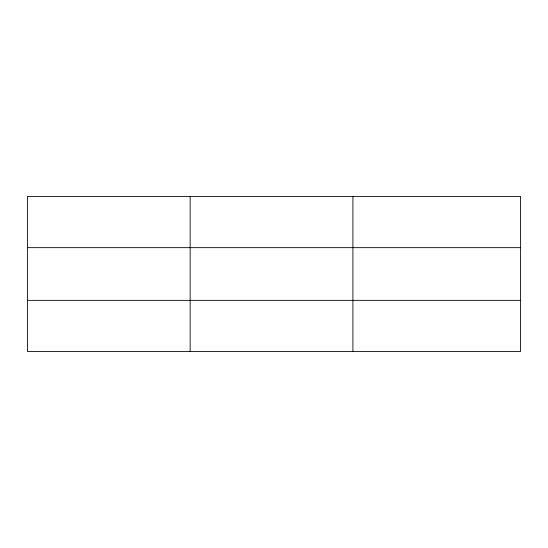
<?xml version="1.0" encoding="UTF-8"?>
<svg xmlns="http://www.w3.org/2000/svg" width="548" height="548" viewBox="0 0 548 548"><rect width="100%" height="100%" fill="white"/><g stroke="black" fill="none" stroke-linecap="round" stroke-linejoin="round"><path stroke-width="0.82" d="M190.156 196.506L190.156 351.494M352.912 196.506L352.912 351.494M520.6 300.345L520.6 351.494L27.4 351.494L27.4 196.506L520.6 196.506L520.6 300.345L27.4 300.345M27.4 247.655L520.6 247.655"/></g></svg>
